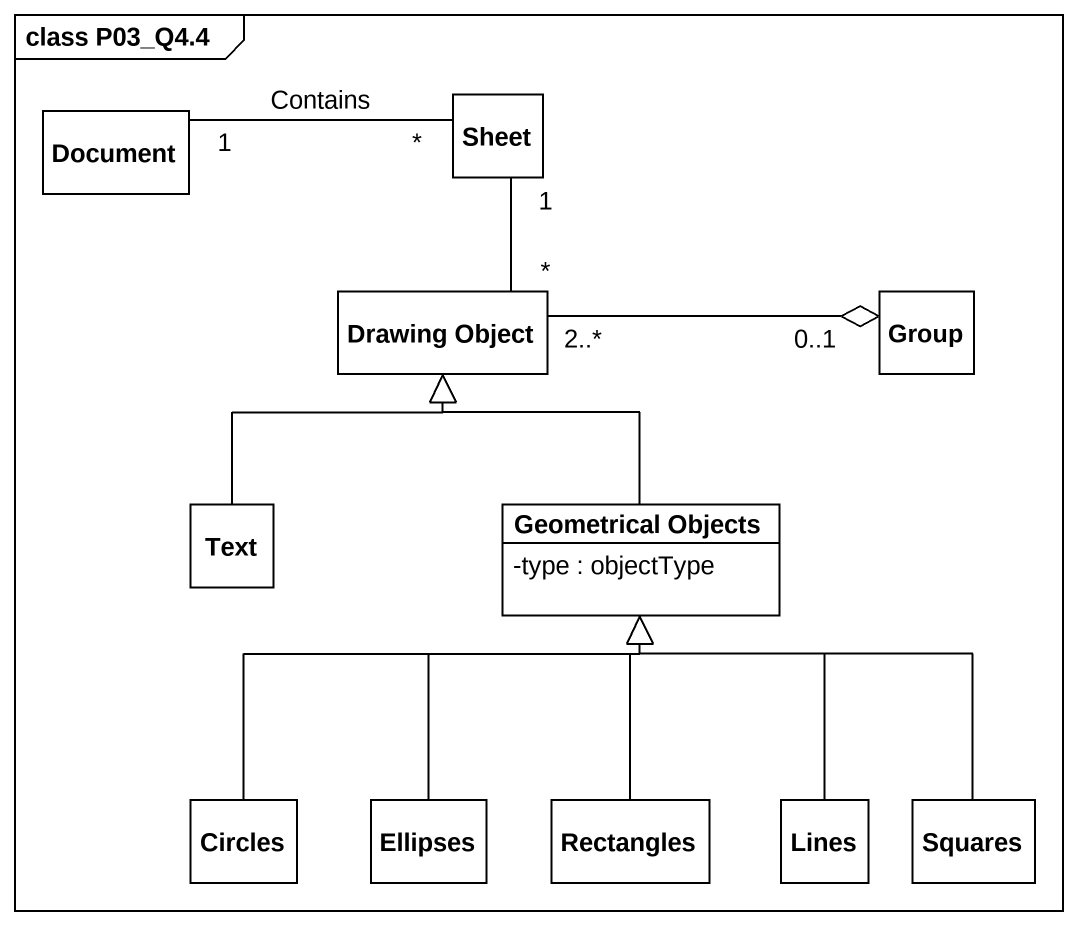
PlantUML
@startuml
mainframe class P03_Q4.4
hide circle
hide empty members
skinparam classAttributeIconSize 0
class Document
class Sheet
class "Drawing Object" as Drawing_Object
class "Group" as Group_
class Text
class "Geometrical Objects" as Geometrical_Objects {
  -type : objectType
}
class Circles
class Ellipses
class Rectangles
class Lines
class Squares
Document "1" -right- "*" Sheet : Contains
Sheet "1" -- "*" Drawing_Object
Group_ "0..1" o-left- "2..*" Drawing_Object
Text -up-|> Drawing_Object
Geometrical_Objects -up-|> Drawing_Object
Circles -up-|> Geometrical_Objects
Ellipses -up-|> Geometrical_Objects
Rectangles -up-|> Geometrical_Objects
Lines -up-|> Geometrical_Objects
Squares -up-|> Geometrical_Objects
@enduml
